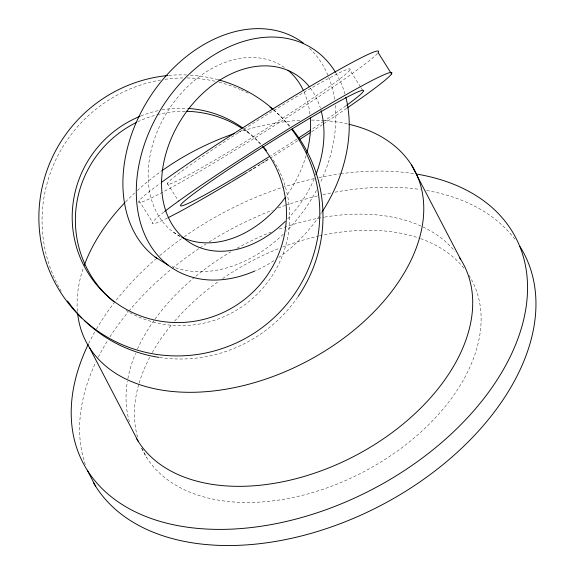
<?xml version="1.0" encoding="UTF-8"?>
<svg xmlns="http://www.w3.org/2000/svg" width="574" height="574" viewBox="0 0 574 574"><rect width="100%" height="100%" fill="white"/><g stroke="black" fill="none" stroke-linecap="round" stroke-linejoin="round"><path stroke-width="0.43" stroke-dasharray="2.87 2.15" d="M173.492 232.262L180.2 236.459M246.031 130.47L249.216 133.555M349.853 70.014A108.005 5.754 -32.2 0 1 207.336 164.473A108.005 5.754 -32.2 0 1 218.68 145.617A108.005 5.754 -32.2 0 1 349.853 70.014L360.522 86.968M360.989 87.707L362.84 90.656M167.393 183.393L178.995 201.826M139.138 200.835L152.591 222.217M141.85 448.301L146.65 457.521M88.676 343.482A243.893 157.097 -27.5 0 1 96.03 329.734M96.468 328.981A243.893 157.097 -27.5 0 1 155.633 259.175M159.744 255.652A243.893 157.097 -27.5 0 1 181.334 238.849M184.24 236.782A243.893 157.097 -27.5 0 1 281.561 187.698M282.422 187.411A243.893 157.097 -27.5 0 1 314.545 178.528M318.871 177.581A243.893 157.097 -27.5 0 1 339.765 173.9M340.669 173.779A243.893 157.097 -27.5 0 1 414.643 173.75M129.423 421.84A185.28 119.342 -27.5 0 1 127.399 381.351M127.88 378.632A185.28 119.342 -27.5 0 1 135.572 353.354M137.423 349.107A185.28 119.342 -27.5 0 1 154.449 319.933M154.98 319.194A185.28 119.342 -27.5 0 1 194.529 277.35M195.935 276.187A185.28 119.342 -27.5 0 1 230.841 251.821M237.012 248.284A185.28 119.342 -27.5 0 1 271.072 232.126M279.344 229.004A185.28 119.342 -27.5 0 1 323.75 217.259M324.59 217.116A185.28 119.342 -27.5 0 1 454.902 251.312M77.411 311.359A185.28 119.342 -27.5 0 1 83.402 267.843M125.62 201.861A185.28 119.342 -27.5 0 1 134.625 192.993M137.308 190.525A185.28 119.342 -27.5 0 1 160.914 171.475M238.023 132.364A185.28 119.342 -27.5 0 1 300.051 120.389M311.488 120.095A185.28 119.342 -27.5 0 1 323.836 120.547M324.769 120.612A185.28 119.342 -27.5 0 1 348.081 124.07M85.296 464.56A243.893 157.097 -27.5 0 1 95.872 362.115M98.312 357.136A243.893 157.097 -27.5 0 1 108.055 339.858M109.957 336.852A243.893 157.097 -27.5 0 1 128.282 311.847M128.87 311.137A243.893 157.097 -27.5 0 1 171.619 268.905M172.286 268.359A243.893 157.097 -27.5 0 1 199.278 248.355M200.025 247.86A243.893 157.097 -27.5 0 1 206.03 243.928M209.058 242.006A243.893 157.097 -27.5 0 1 272.298 210.206M278.103 208.003A243.893 157.097 -27.5 0 1 284.819 205.585M285.673 205.291A243.893 157.097 -27.5 0 1 317.745 195.877M322.954 194.665A243.893 157.097 -27.5 0 1 331.578 192.85M335.008 192.19A243.893 157.097 -27.5 0 1 420.355 189.485M426.604 190.482A243.893 157.097 -27.5 0 1 515.423 239.903M468.908 275.219A185.28 119.342 -27.5 0 1 364.418 471.426A185.28 119.342 -27.5 0 1 141.584 448.122M137.573 437.115A185.28 119.342 -27.5 0 1 138.879 383.934M139.123 383.095A185.28 119.342 -27.5 0 1 150.209 356.354M152.275 352.587A185.28 119.342 -27.5 0 1 171.863 324.41M174.647 321.131A185.28 119.342 -27.5 0 1 218.988 281.124M222.64 278.562A185.28 119.342 -27.5 0 1 279.473 248.269M282.788 246.978A185.28 119.342 -27.5 0 1 318.556 236.101M319.417 235.907A185.28 119.342 -27.5 0 1 419.716 238.325M420.577 238.626A185.28 119.342 -27.5 0 1 464.94 269.522M309.522 48.302A130.269 95.578 -58 0 1 328.364 76.364M328.694 77.181A130.269 95.578 -58 0 1 334.664 100.106M335.302 105.458A130.269 95.578 -58 0 1 320.105 183.156M316.468 190.353A130.269 95.578 -58 0 1 286.369 231.214M283.247 234.278A130.269 95.578 -58 0 1 172.315 266.63M304.091 92.027A99.359 72.898 -58 0 1 309.982 114.362M306.086 155.568A99.359 72.898 -58 0 1 286.268 196.114M180.107 236.388A99.359 72.898 -58 0 1 167.508 111.593A99.359 72.898 -58 0 1 285.228 68.076M336.005 73.106A130.269 95.578 -58 0 1 344.981 94.014M321.605 212.66A130.269 95.578 -58 0 1 320.615 214.145M319.108 216.348A130.269 95.578 -58 0 1 278.914 257.31M273.92 260.689A130.269 95.578 -58 0 1 255.695 270.605M310.441 88.217A99.359 72.898 -58 0 1 320.364 108.099M314.172 178.873A99.359 72.898 -58 0 1 287.703 218.888M377.498 53.368A141.599 7.548 -32.2 0 1 215.264 162.184A141.599 7.548 -32.2 0 1 160.211 183.293M346.732 108.271A141.599 7.548 -32.2 0 1 323.054 124.199M322.351 124.666A141.599 7.548 -32.2 0 1 311.445 131.826M297.813 140.659A141.599 7.548 -32.2 0 1 270.132 158.216M261.952 163.31A141.599 7.548 -32.2 0 1 260.402 164.272M167.436 218.02A141.599 7.548 -32.2 0 1 163.891 212.05M345.943 105.795A108.005 5.754 -32.2 0 1 324.26 120.956M323.528 121.458A108.005 5.754 -32.2 0 1 312.019 129.164M296.851 139.095A108.005 5.754 -32.2 0 1 270.734 155.726M297.633 297.21A141.599 139.403 -45.9 0 1 159.974 357.53M61.224 291.248A141.599 139.403 -45.9 0 1 160.641 80.016M164.96 79.334A141.599 139.403 -45.9 0 1 183.623 77.942M187.224 77.964A141.599 139.403 -45.9 0 1 215.58 81.386M219.067 82.225A141.599 139.403 -45.9 0 1 240.183 89.444M240.994 89.795A141.599 139.403 -45.9 0 1 248.994 93.648M273.418 109.921A141.599 139.403 -45.9 0 1 289.906 126.215M273.224 160.01A108.005 106.326 -45.9 0 1 258.565 292.797A108.005 106.326 -45.9 0 1 126.172 310.52M137.638 121.853A108.005 106.326 -45.9 0 1 156.602 114.886M157.455 114.664A108.005 106.326 -45.9 0 1 185.273 111.291M243.433 129.351A108.005 106.326 -45.9 0 1 261.156 144.447M168.77 75.431A141.599 139.403 -45.9 0 1 186.744 74.95M190.338 75.129A141.599 139.403 -45.9 0 1 217.618 79.592M273.59 109.727A141.599 139.403 -45.9 0 1 290.107 127.256M140.874 115.955A108.005 106.326 -45.9 0 1 158.575 110.567M162.026 109.885A108.005 106.326 -45.9 0 1 187.361 108.386M243.182 128.325A108.005 106.326 -45.9 0 1 260.983 144.713"/><path stroke-width="0.86" d="M155.131 257.066L168.541 265.453M391.561 73.946L378.108 52.564A141.599 7.548 -32.2 0 0 300.338 92.206A141.599 7.548 -32.2 0 0 161.452 182.381M411.558 165.054L460.506 259.075M89.307 347.356L138.248 441.384M87.277 470.221L95.679 486.357M417.32 174.187A243.893 157.097 -27.5 0 1 500.499 374.47A243.893 157.097 -27.5 0 1 202.07 528.762A243.893 157.097 -27.5 0 1 88.267 344.307M459.566 257.633A185.28 119.342 -27.5 0 1 362.058 452.003A185.28 119.342 -27.5 0 1 136.425 438.342M348.935 124.271A185.28 119.342 -27.5 0 1 336.651 343.266A185.28 119.342 -27.5 0 1 77.576 313.067M84.299 265.288A185.28 119.342 -27.5 0 1 124.996 202.5M161.638 170.959A185.28 119.342 -27.5 0 1 234.623 133.498M519.879 246.382A243.893 157.097 -27.5 0 1 388.914 501.102A243.893 157.097 -27.5 0 1 93.39 482.555M157.283 258.637A130.269 95.578 -58 0 1 151.995 93.871A130.269 95.578 -58 0 1 303.589 43.272M287.954 70.207A99.359 72.898 -58 0 1 303.345 90.383M310.326 117.979A99.359 72.898 -58 0 1 306.781 153.057M285.221 197.556A99.359 72.898 -58 0 1 181.664 237.177M254.878 270.964A130.269 95.578 -58 0 1 139.511 219.211A130.269 95.578 -58 0 1 203.304 62.222A130.269 95.578 -58 0 1 335.568 72.389M345.878 97.336A130.269 95.578 -58 0 1 322.093 211.914M285.249 221.37A99.359 72.898 -58 0 1 174.403 227.943A99.359 72.898 -58 0 1 197.585 98.484A99.359 72.898 -58 0 1 309.357 86.803M321.088 110.617A99.359 72.898 -58 0 1 315.836 174.797M164.544 211.533A141.599 7.548 -32.2 0 1 347.012 94.165A141.599 7.548 -32.2 0 1 347.406 107.804M309.953 132.802A141.599 7.548 -32.2 0 1 299.341 139.676M267.886 159.615A141.599 7.548 -32.2 0 1 265.654 161.007M264.169 161.933A141.599 7.548 -32.2 0 1 262.691 162.851M259.627 164.745A141.599 7.548 -32.2 0 1 258.078 165.707M255.746 167.149A141.599 7.548 -32.2 0 1 253.414 168.584M251.864 169.538A141.599 7.548 -32.2 0 1 248.764 171.439M247.215 172.387A141.599 7.548 -32.2 0 1 232.104 181.542M231.372 181.98A141.599 7.548 -32.2 0 1 168.139 217.668M269.235 156.659A108.005 5.754 -32.2 0 1 182.963 202.407A108.005 5.754 -32.2 0 1 309.616 118.359A108.005 5.754 -32.2 0 1 346.574 105.336M310.634 130.083A108.005 5.754 -32.2 0 1 298.344 138.133M292.188 128.956A141.599 139.403 -45.9 0 1 298.136 296.478M159.098 357.401A141.599 139.403 -45.9 0 1 84.335 320.507M81.788 317.996A141.599 139.403 -45.9 0 1 67.51 300.955M269.988 107.159A141.599 139.403 -45.9 0 1 272.736 109.361M262.985 146.449A108.005 106.326 -45.9 0 1 266.465 150.56M113.738 301.73A108.005 106.326 -45.9 0 1 136.052 122.628M186.155 111.306A108.005 106.326 -45.9 0 1 241.927 128.354M291.736 129.358A141.599 139.403 -45.9 0 1 241.188 340.59A141.599 139.403 -45.9 0 1 43.911 254.827A141.599 139.403 -45.9 0 1 167.881 75.517M218.486 79.822A141.599 139.403 -45.9 0 1 272.923 109.139M262.713 146.779A108.005 106.326 -45.9 0 1 237.844 304.263A108.005 106.326 -45.9 0 1 84.127 266.042A108.005 106.326 -45.9 0 1 140.063 116.278M188.236 108.443A108.005 106.326 -45.9 0 1 242.458 127.801"/></g></svg>
